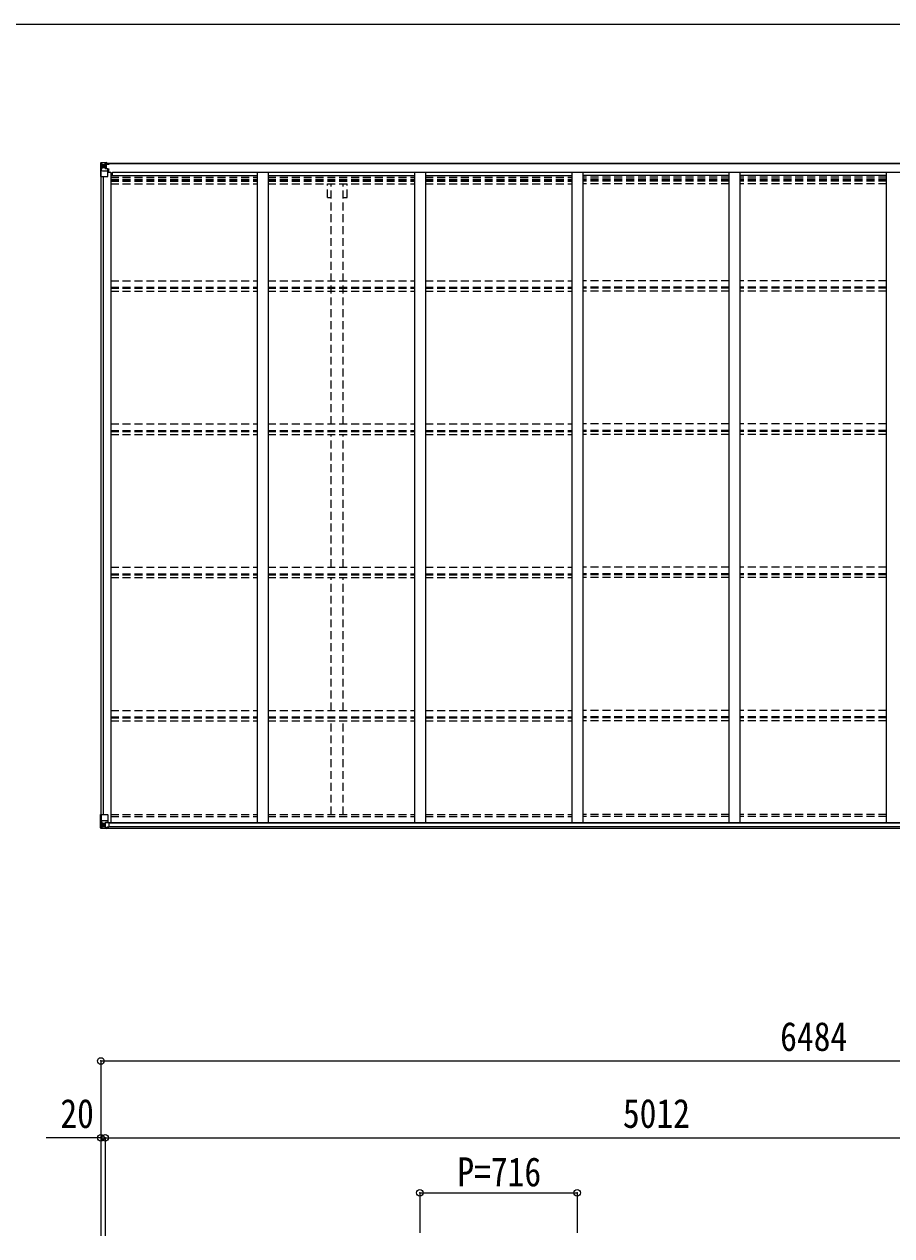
# Model space of a CAD drawing. Units: millimetres at full size, sheet at 1:30. Extents: x -8432 to 8432, y -5820 to 5820.
# Drawn here: x 21 to 3970, y 307 to 5820 of the extents above; entities that cross this region are included whole.
import ezdxf
from ezdxf.enums import TextEntityAlignment as Align

# ---------------------------------------------------------------- set-up
doc = ezdxf.new("R2010")
doc.units = ezdxf.units.MM
doc.header["$LTSCALE"] = 30
doc.header["$PDMODE"] = 32
doc.header["$PDSIZE"] = 30
doc.linetypes.add('DASHED1', pattern=[1.8, 1.2, -0.6])
for name, color, linetype, lineweight in [('0-3_ELV2', 4, 'Continuous', 9), ('0-4_TABLE1', 6, 'Continuous', 9), ('0-6_OTH_LINE', 6, 'Continuous', 9), ('F-0_240', 7, 'Continuous', 9)]:
    doc.layers.add(name, color=color, linetype=linetype, lineweight=lineweight)
doc.styles.add('ＭＳ ゴシック', font='')
doc.styles.get('ＭＳ ゴシック').set_extended_font_data('MS Gothic')

msp = doc.modelspace()

# ---------------------------------------------------------------- linework, layer by layer
at = {"layer": '0-3_ELV2'}
for p, q in [((391.51, 5187.69), (5395.51, 5187.69)), ((391.51, 5185.55), (5395.51, 5185.55)), ((415.01, 5145.57), (402.01, 5145.57)), ((415.01, 5145.57), (415.01, 2187.47)), ((415.01, 5131.89), (1081.01, 5131.89)), ((422.51, 5131.89), (422.51, 5147.41)), ((422.51, 5147.41), (5369.51, 5147.41)), ((1081.01, 5147.39), (1081.01, 2187.47)), ((1131.01, 5147.39), (1131.01, 2187.47)), ((1131.01, 5131.89), (1797.01, 5131.89)), ((1797.01, 5147.39), (1797.01, 2187.47)), ((1847.01, 5147.39), (1847.01, 2187.47)), ((1847.01, 5131.89), (2513.01, 5131.89)), ((2513.01, 5147.39), (2513.01, 2187.47)), ((2563.01, 5147.39), (2563.01, 2187.47)), ((3229.01, 5131.89), (2563.01, 5131.89)), ((3229.01, 5147.39), (3229.01, 2187.47)), ((3279.01, 5147.39), (3279.01, 2187.47)), ((3945.01, 5131.89), (3279.01, 5131.89)), ((3945.01, 5147.39), (3945.01, 2187.47)), ((370.01, 5126.92), (370.01, 2223.49)), ((379.71, 5126.92), (379.71, 2223.49)), ((394.75, 2187.47), (5385.51, 2187.47)), ((396.51, 2161.69), (5395.51, 2161.69)), ((406.51, 2185.2), (5385.51, 2185.2)), ((406.51, 2169.59), (5385.51, 2169.59))]:
    msp.add_line(p, q, dxfattribs=at)
at = {"layer": '0-3_ELV2', "linetype": 'DASHED1'}
for p, q in [((415.01, 5123.5), (1081.01, 5123.5)), ((415.01, 5115.3), (1081.01, 5115.3)), ((415.01, 5111.37), (1081.01, 5111.37)), ((415.01, 5106.29), (1081.01, 5106.29)), ((415.01, 5093.28), (1081.01, 5093.28)), ((1131.01, 5123.5), (1797.01, 5123.5)), ((1131.01, 5115.3), (1797.01, 5115.3)), ((1131.01, 5111.37), (1797.01, 5111.37)), ((1131.01, 5106.29), (1797.01, 5106.29)), ((1131.01, 5093.28), (1797.01, 5093.28)), ((1400.81, 5031.69), (1400.81, 5093.28)), ((1418.51, 4001.03), (1418.51, 5093.28)), ((1473.51, 4001.03), (1473.51, 5093.28)), ((1491.21, 5031.69), (1491.21, 5093.28)), ((1847.01, 5123.5), (2513.01, 5123.5)), ((1847.01, 5115.3), (2513.01, 5115.3)), ((1847.01, 5111.37), (2513.01, 5111.37)), ((1847.01, 5106.29), (2513.01, 5106.29)), ((1847.01, 5093.28), (2513.01, 5093.28)), ((3229.01, 5123.5), (2563.01, 5123.5)), ((3229.01, 5115.3), (2563.01, 5115.3)), ((3229.01, 5111.37), (2563.01, 5111.37)), ((3229.01, 5106.29), (2563.01, 5106.29)), ((3229.01, 5093.28), (2563.01, 5093.28)), ((3945.01, 5123.5), (3279.01, 5123.5)), ((3945.01, 5115.3), (3279.01, 5115.3)), ((3945.01, 5111.37), (3279.01, 5111.37)), ((3945.01, 5106.29), (3279.01, 5106.29)), ((3945.01, 5093.28), (3279.01, 5093.28)), ((1400.81, 5031.69), (1418.51, 5031.69)), ((1473.51, 5031.69), (1491.21, 5031.69)), ((415.01, 4652.69), (1080.98, 4652.69)), ((1131.01, 4652.69), (1796.98, 4652.69)), ((1847.01, 4652.69), (2512.98, 4652.69)), ((3229.01, 4652.69), (2563.01, 4652.69)), ((3945.01, 4652.69), (3279.01, 4652.69)), ((415.01, 4622.96), (1080.98, 4622.96)), ((415.01, 4618.41), (1080.98, 4618.41)), ((415.01, 4605.4), (1080.98, 4605.4)), ((1131.01, 4622.96), (1796.98, 4622.96)), ((1131.01, 4618.41), (1796.98, 4618.41)), ((1131.01, 4605.4), (1796.98, 4605.4)), ((1847.01, 4622.96), (2512.98, 4622.96)), ((1847.01, 4618.41), (2512.98, 4618.41)), ((1847.01, 4605.4), (2512.98, 4605.4)), ((3229.01, 4622.96), (2563.01, 4622.96)), ((3229.01, 4618.41), (2563.01, 4618.41)), ((3229.01, 4605.4), (2563.01, 4605.4)), ((3945.01, 4622.96), (3279.01, 4622.96)), ((3945.01, 4618.41), (3279.01, 4618.41)), ((3945.01, 4605.4), (3279.01, 4605.4)), ((415.01, 4001.03), (1080.98, 4001.03)), ((415.01, 3971.3), (1080.98, 3971.3)), ((1131.01, 4001.03), (1796.98, 4001.03)), ((1131.01, 3971.3), (1796.98, 3971.3)), ((1847.01, 4001.03), (2512.98, 4001.03)), ((1847.01, 3971.3), (2512.98, 3971.3)), ((3229.01, 4001.03), (2563.01, 4001.03)), ((3229.01, 3971.3), (2563.01, 3971.3)), ((3945.01, 4001.03), (3279.01, 4001.03)), ((3945.01, 3971.3), (3279.01, 3971.3)), ((415.01, 3966.75), (1080.98, 3966.75)), ((415.01, 3953.74), (1080.98, 3953.74)), ((1131.01, 3966.75), (1796.98, 3966.75)), ((1131.01, 3953.74), (1796.98, 3953.74)), ((1418.51, 3349.25), (1418.51, 3953.74)), ((1473.51, 3349.25), (1473.51, 3953.74)), ((1847.01, 3966.75), (2512.98, 3966.75)), ((1847.01, 3953.74), (2512.98, 3953.74)), ((3229.01, 3966.75), (2563.01, 3966.75)), ((3229.01, 3953.74), (2563.01, 3953.74)), ((3945.01, 3966.75), (3279.01, 3966.75)), ((3945.01, 3953.74), (3279.01, 3953.74)), ((415.01, 3349.37), (1080.98, 3349.37)), ((415.01, 3319.64), (1080.98, 3319.64)), ((415.01, 3315.09), (1080.98, 3315.09)), ((1131.01, 3349.37), (1796.98, 3349.37)), ((1131.01, 3319.64), (1796.98, 3319.64)), ((1131.01, 3315.09), (1796.98, 3315.09)), ((1847.01, 3349.37), (2512.98, 3349.37)), ((1847.01, 3319.64), (2512.98, 3319.64)), ((1847.01, 3315.09), (2512.98, 3315.09)), ((3229.01, 3349.37), (2563.01, 3349.37)), ((3229.01, 3319.64), (2563.01, 3319.64)), ((3229.01, 3315.09), (2563.01, 3315.09)), ((3945.01, 3349.37), (3279.01, 3349.37)), ((3945.01, 3319.64), (3279.01, 3319.64)), ((3945.01, 3315.09), (3279.01, 3315.09)), ((415.01, 3302.08), (1080.98, 3302.08)), ((1131.01, 3302.08), (1796.98, 3302.08)), ((1418.51, 2697.59), (1418.51, 3300.88)), ((1473.51, 2697.59), (1473.51, 3300.88)), ((1847.01, 3302.08), (2512.98, 3302.08)), ((3229.01, 3302.08), (2563.01, 3302.08)), ((3945.01, 3302.08), (3279.01, 3302.08)), ((415.01, 2697.71), (1080.98, 2697.71)), ((415.01, 2667.98), (1080.98, 2667.98)), ((415.01, 2663.43), (1080.98, 2663.43)), ((415.01, 2650.42), (1080.98, 2650.42)), ((1131.01, 2697.71), (1796.98, 2697.71)), ((1131.01, 2667.98), (1796.98, 2667.98)), ((1131.01, 2663.43), (1796.98, 2663.43)), ((1131.01, 2650.42), (1796.98, 2650.42)), ((1418.51, 2223.64), (1418.51, 2649.22)), ((1473.51, 2223.64), (1473.51, 2649.22)), ((1847.01, 2697.71), (2512.98, 2697.71)), ((1847.01, 2667.98), (2512.98, 2667.98)), ((1847.01, 2663.43), (2512.98, 2663.43)), ((1847.01, 2650.42), (2512.98, 2650.42)), ((3229.01, 2697.71), (2563.01, 2697.71)), ((3229.01, 2667.98), (2563.01, 2667.98)), ((3229.01, 2663.43), (2563.01, 2663.43)), ((3229.01, 2650.42), (2563.01, 2650.42)), ((3945.01, 2697.71), (3279.01, 2697.71)), ((3945.01, 2667.98), (3279.01, 2667.98)), ((3945.01, 2663.43), (3279.01, 2663.43)), ((3945.01, 2650.42), (3279.01, 2650.42)), ((415.01, 2223.64), (1081.01, 2223.64)), ((415.01, 2215.29), (1081.01, 2215.29)), ((1131.01, 2223.64), (1797.01, 2223.64)), ((1131.01, 2215.29), (1797.01, 2215.29)), ((1847.01, 2223.64), (2513.01, 2223.64)), ((1847.01, 2215.29), (2513.01, 2215.29)), ((3229.01, 2223.64), (2563.01, 2223.64)), ((3229.01, 2215.29), (2563.01, 2215.29)), ((3945.01, 2223.64), (3279.01, 2223.64)), ((3945.01, 2215.29), (3279.01, 2215.29))]:
    msp.add_line(p, q, dxfattribs=at)
at = {"layer": '0-4_TABLE1'}
for p, q in [((368.01, 5187.63), (368.01, 5126.92)), ((396.51, 5190.32), (368.95, 5188.63)), ((368.95, 5188.59), (368.95, 5188.63)), ((377.92, 5189.02), (370, 5188.54)), ((370.86, 5187.57), (370.86, 5187.51)), ((370.86, 5126.92), (370.86, 5187.51)), ((374.83, 5184.13), (372.09, 5187.8)), ((390.01, 5189.81), (378.01, 5189.02)), ((390.01, 5163.82), (390.01, 5189.92)), ((390.01, 5189.04), (396.51, 5189.43)), ((391.51, 5184.21), (390.01, 5184.21)), ((396.51, 5188.51), (391.51, 5188.42)), ((400.01, 5183.85), (391.51, 5183.85)), ((391.62, 5182.55), (395.51, 5182.55)), ((392.01, 5184.88), (392.01, 5182.93)), ((400.01, 5184.88), (392.01, 5184.88)), ((400.01, 5184.85), (392.01, 5184.85)), ((392.01, 5182.93), (402.01, 5183.01)), ((392.01, 5182.76), (392.01, 5182.93)), ((407.01, 5182.89), (392.01, 5182.76)), ((395.51, 5162.82), (395.51, 5182.79)), ((396.51, 5187.69), (396.51, 5190.32)), ((400.01, 5183.85), (400.01, 5185.55)), ((401.51, 5188.12), (401.51, 5187.69)), ((401.81, 5188.12), (401.51, 5188.12)), ((401.81, 5188.12), (403.5, 5187.69)), ((402.01, 5184.62), (408.01, 5184.62)), ((407.01, 5185.55), (407.01, 5184.62)), ((408.01, 5182.94), (408.01, 5185.55)), ((371.4, 5153.8), (375.55, 5165.89)), ((371.4, 5153.8), (378.01, 5153.59)), ((375.68, 5180.62), (378.01, 5180.68)), ((375.68, 5167.15), (375.68, 5180.62)), ((378.01, 5167.12), (375.68, 5167.15)), ((391.51, 5180.68), (378.01, 5180.68)), ((391.51, 5167.12), (378.01, 5167.12)), ((378.01, 5167.12), (378.01, 5167.12)), ((378.01, 5153.59), (402.01, 5153.59)), ((383.49, 5173.48), (383.49, 5172.52)), ((390.84, 5163.57), (401.19, 5161.91)), ((390.84, 5162.93), (390.84, 5163.57)), ((401.19, 5161.28), (390.84, 5162.93)), ((395.51, 5178.92), (391.51, 5178.92)), ((395.51, 5170.72), (391.51, 5170.72)), ((401.19, 5161.91), (401.19, 5161.28)), ((401.47, 5161.83), (406.51, 5161.79)), ((402.01, 5127.92), (402.01, 5161.02)), ((406.51, 5160.07), (402.01, 5160.05)), ((406.51, 5149.92), (402.01, 5149.92)), ((405.51, 5161.8), (405.51, 5160.07)), ((406.51, 5145.57), (406.51, 5161.79)), ((368.01, 5126.92), (401.01, 5126.92)), ((368.01, 2223.49), (401.01, 2223.49)), ((368.01, 2162.78), (368.01, 2223.49)), ((370.86, 2223.49), (370.86, 2162.9)), ((402.01, 2222.49), (402.01, 2189.39)), ((368.95, 2161.82), (368.95, 2161.77)), ((377.92, 2161.39), (370, 2161.86)), ((370.86, 2162.83), (370.86, 2162.9)), ((371.4, 2196.6), (378.01, 2196.82)), ((371.4, 2196.6), (375.55, 2184.52)), ((374.83, 2166.28), (372.09, 2162.61)), ((378.01, 2183.29), (375.68, 2183.26)), ((375.68, 2183.26), (375.68, 2169.78)), ((375.68, 2169.78), (378.01, 2169.73)), ((378.01, 2196.82), (402.01, 2196.82)), ((378.01, 2183.29), (378.01, 2183.29)), ((390.01, 2183.29), (378.01, 2183.29)), ((378.01, 2169.73), (390.01, 2169.73)), ((390.01, 2160.6), (378.01, 2161.38)), ((382.53, 2176.93), (382.53, 2177.89)), ((390.01, 2187.27), (396.51, 2187.27)), ((390.01, 2187.27), (390.01, 2160.49)), ((401.19, 2189.13), (390.84, 2187.48)), ((390.84, 2187.48), (390.84, 2187.27)), ((393.54, 2187.27), (401.19, 2188.5)), ((396.51, 2187.27), (405.51, 2187.24)), ((396.51, 2160.09), (396.51, 2166.03)), ((405.51, 2165.46), (396.51, 2165.41)), ((401.19, 2188.5), (401.19, 2189.13)), ((406.51, 2186.33), (406.51, 2166.18))]:
    msp.add_line(p, q, dxfattribs=at)
for points in [[(396.51, 5188.92), (391.51, 5188.92), (391.51, 5163.46)], [(402.01, 5184.62), (402.01, 5183), (408.01, 5183.05)], [(381.57, 5174.44), (380.61, 5174.44), (380.61, 5175.4), (381.57, 5175.4)], [(382.53, 5176.36), (382.53, 5177.32), (383.49, 5177.32), (383.49, 5176.36)], [(383.49, 5172.52), (382.53, 5172.52), (382.53, 5173.48)], [(384.45, 5175.4), (385.41, 5175.4), (385.41, 5174.44), (384.45, 5174.44)], [(368.95, 2161.77), (378.01, 2161.22), (396.51, 2160.09)], [(381.57, 2175.01), (380.61, 2175.01), (380.61, 2175.97), (381.57, 2175.97)], [(382.53, 2177.89), (383.49, 2177.89), (383.49, 2176.93)], [(383.49, 2174.05), (383.49, 2173.09), (382.53, 2173.09), (382.53, 2174.05)], [(384.45, 2175.97), (385.41, 2175.97), (385.41, 2175.01), (384.45, 2175.01)], [(406.51, 2166.18), (406.5, 2166.07), (396.51, 2166.03)]]:
    msp.add_lwpolyline(points, dxfattribs=at)
for centre in [(383.01, 5174.92), (383.01, 2175.49)]:
    msp.add_circle(centre, 5.3, dxfattribs=at)
for centre, radius, start, end in [((369.01, 5187.63), 0.999, 93.4424, 179.95083), ((369.01, 5187.63), 1, 93.50017, 180.00079), ((369.01, 5187.59), 0.999, 93.4424, 179.95083), ((370.17, 5201.24), 12.7, 269.24466, 275.10311), ((372.14, 5187.63), 1.28, 131.17831, 182.45895), ((392.01, 5185.38), 0.5, 179.99802, 269.99691), ((392.01, 5185.35), 0.5, 180.00109, 270.00109), ((392.01, 5182.43), 0.5, 90.52895, 180.04464), ((392.03, 5182.25), 0.513, 91.88028, 181.04707), ((407.15, 5190.58), 7.69, 268.96999, 276.43426), ((381.57, 5176.36), 0.96, 270, 0), ((381.57, 5173.48), 0.96, 0, 90), ((384.45, 5176.36), 0.96, 180, 270), ((384.45, 5173.48), 0.96, 90, 180), ((390.95, 5164.5), 0.937, 182.32209, 263.26766), ((390.95, 5163.86), 0.937, 182.32209, 263.26766), ((401.01, 5127.92), 1, 270, 0), ((401.08, 5160.98), 0.937, 2.32209, 83.26766), ((401.08, 5160.35), 0.937, 2.32209, 83.26766), ((401.01, 2222.49), 1, 0, 90), ((369.01, 2162.82), 0.999, 180.04917, 266.5576), ((369.01, 2162.78), 0.999, 180.04917, 266.5576), ((369.01, 2162.77), 1, 179.99921, 266.49983), ((370.17, 2149.17), 12.7, 84.89689, 90.75534), ((372.14, 2162.78), 1.28, 177.54105, 228.82169), ((381.57, 2176.93), 0.96, 270, 0), ((381.57, 2174.05), 0.96, 0, 90), ((384.45, 2176.93), 0.96, 180, 270), ((384.45, 2174.05), 0.96, 90, 180), ((390.95, 2186.55), 0.937, 96.73234, 129.06602), ((401.08, 2190.06), 0.937, 276.73234, 357.67791), ((401.08, 2189.43), 0.937, 276.73234, 357.67791)]:
    msp.add_arc(centre, radius, start, end, dxfattribs=at)
for centre, major_axis, ratio, start_param, end_param in [((569.95, 5200.94), (201, 12.36), 0.060933, 3.1373463, 3.1378449), ((370.95, 5188.71), (2, 0.12), 0.060933, 3.1378449, 4.2119296), ((371.14, 5185.61), (-0.02, 3), 0.466854, 5.5234897, 6.1575023), ((372.81, 5180.54), (0.03, 5), 0.573921, 4.7320603, 5.5159136), ((372.12, 5156.15), (0.85, 2.32), 0.403757, 2.3087461, 3.2744049), ((374.28, 5167.17), (0, 3), 0.468246, 4.2703918, 4.7058971), ((296.26, 5180.68), (81.75, 0), 0.061163, 0, 0.0007725), ((370.95, 2161.7), (2, -0.12), 0.060933, 2.0712557, 3.1453404), ((569.95, 2149.46), (201, -12.36), 0.060933, 3.1453404, 3.145839), ((372.12, 2194.26), (0.85, -2.32), 0.403757, 3.0087805, 3.9744392), ((371.14, 2164.79), (-0.02, -3), 0.466854, 0.125683, 0.7596956), ((372.81, 2169.86), (0.03, -5), 0.573921, 0.7672717, 1.551125), ((374.28, 2183.23), (0, -3), 0.468246, 1.5772882, 2.0127935), ((296.26, 2169.73), (81.75, 0), 0.061163, 6.2824128, 6.2831853), ((405.51, 2186.33), (1, -0.021), 0.906239, 0.0187047, 1.589501), ((405.51, 2166.17), (1, 0.012), 0.707053, 4.7036637, 6.124411)]:
    msp.add_ellipse(centre, major_axis=major_axis, ratio=ratio, start_param=start_param, end_param=end_param, dxfattribs=at)
at = {"layer": '0-6_OTH_LINE'}
for p, q in [((370.01, 1102.13), (370.01, 309.48)), ((370.01, 1102.13), (6854.01, 1102.13)), ((370.01, 752.13), (370.01, 306.72)), ((370.01, 752.13), (390.01, 752.13)), ((390.01, 752.13), (390.01, 306.72)), ((390.01, 752.13), (5402.01, 752.13)), ((1822.01, 502.13), (1822.01, 319.67)), ((1822.01, 502.13), (2538.01, 502.13)), ((2538.01, 502.13), (2538.01, 319.67))]:
    msp.add_line(p, q, dxfattribs=at)
at = {"layer": '0-6_OTH_LINE', "lineweight": 18}
msp.add_line((370.01, 752.13), (121.18, 752.13), dxfattribs=at)
at = {"layer": '0-6_OTH_LINE'}
for p in [(370.01, 1102.13), (370.01, 752.13), (390.01, 752.13), (1822.01, 502.13), (2538.01, 502.13)]:
    msp.add_point(p, dxfattribs=at)
at = {"layer": 'F-0_240', "color": 5}
msp.add_line((-8432.06, 5820), (8007.94, 5820), dxfattribs=at)

# ---------------------------------------------------------------- texts
at = {"layer": '0-6_OTH_LINE', "color": 7, "style": 'ＭＳ ゴシック', "width": 0.85}
for s, p in [('6484', (3462.01, 1108.13)), ('20', (185.42, 757.75)), ('5012', (2746.01, 758.13)), ('P=716', (1992.51, 492.13))]:
    msp.add_text(s, height=132, dxfattribs=at).set_placement(p, align=Align.BOTTOM_LEFT)

doc.saveas('drawing.dxf')
